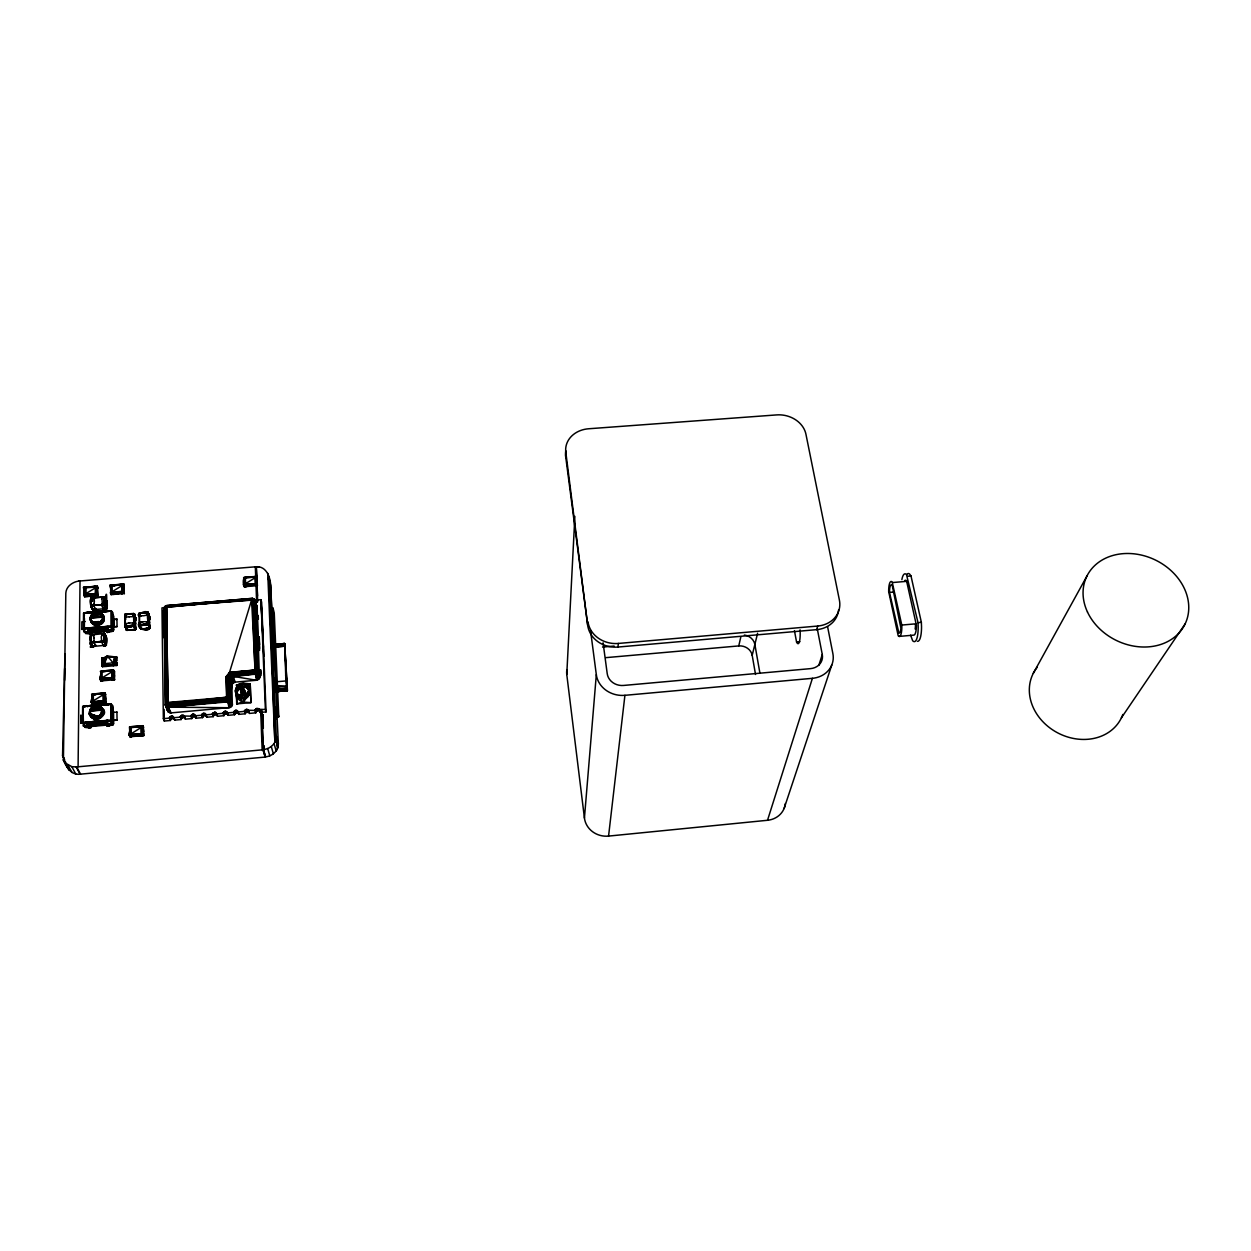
<?xml version="1.0" encoding="UTF-8"?>
<svg xmlns="http://www.w3.org/2000/svg" width="1251" height="1251" viewBox="0 0 1251 1251"><rect width="100%" height="100%" fill="white"/><g stroke="black" fill="none" stroke-linecap="round" stroke-linejoin="round"><path stroke-width="1.5" d="M93.45 718.793L92.683 717.026L93.45 718.793C77.781 696.447 122.739 709.942 95.701 719.309C78.469 714.54 101.175 696.041 103.802 712.632C100.752 710.396 100.252 719.278 95.811 717.621C93.293 717.761 90.557 716.338 89.822 713.821C87.883 708.191 97.422 702.999 100.393 707.722L103.395 710.599C101.581 704.032 91.432 704.782 89.681 711.053L90.447 715.885C87.836 711.647 91.401 706.706 95.936 706.002L96.953 707.206L100.721 706.94L96.796 705.924L101.05 707.378L102.519 711.131L101.096 714.806L96.233 717.292L90.432 715.119L90.948 716.792L89.681 711.663M102.394 617.165L91.01 618.119L91.479 615.211L90.213 618.025L90.854 619.104L90.385 617.29L92.027 614.616L92.339 616.29L96.734 612.662L93.074 614.053L90.385 617.838L91.135 622.044L91.042 620.387L93.794 622.826L94.06 624.812C80.095 613.271 110.932 606.657 100.393 621.872C91.542 628.455 85.772 613.334 96.436 612.474C103.786 609.581 103.677 622.529 101.519 620.856C108.556 615.085 95.076 608.439 91.464 615.273L91.667 617.165C86.616 626.36 104.224 628.346 104.146 618.995C104.912 612.318 92.887 609.769 92.339 616.29L91.667 617.165L91.01 615.914C94.623 608.346 108.384 614.444 101.628 621.575C99.048 624.702 93.372 624.859 90.963 621.434C87.961 618.354 94.06 610.363 96.311 614.006L100.815 614.319L104.052 618.01C103.645 614.194 101.941 619.167 104.036 619.996L102.801 618.369M110.338 722.922L112.371 722.734L113.059 724.861L107.258 726.205L106.007 722.922L102.363 723.25M102.629 629.316L106.194 629.018L107.414 632.474L113.169 631.208L112.512 629.003L110.526 629.175M112.527 614.35L113.778 616.227L113.763 630.254L112.965 628.33M112.746 670.692L100.721 671.724L101.347 671.052L101.331 672.115L100.346 671.302L101.05 672.866L100.721 671.724L113.763 670.677L113.732 678.011L101.018 680.919L100.455 678.84L101.315 678.495L112.731 677.51L114.545 679.746L112.058 679.965L114.545 676.025L112.809 670.223L114.154 678.011L113.184 680.028L112.058 679.34L114.545 679.746L114.56 671.693L112.746 670.067L114.154 678.011L112.731 678.136L114.545 679.746L101.018 680.919L99.892 679.246L101.347 671.052L100.455 678.84L101.018 680.919L103.442 679.934M113.059 724.861L112.371 722.734M106.007 722.922L106.57 724.11L112.84 723.547L112.871 705.799L111.167 703.953L85.584 706.315L107.054 703.641L107.742 704.579L111.355 704.36L111.136 720.248M113.169 631.208L112.512 629.003M106.194 629.018L106.726 630.285L112.965 629.738L112.981 612.865L111.323 610.816L83.567 613.162L111.37 610.863L111.48 626.282L107.367 626.954L83.567 628.612L83.567 613.162M112.856 722.062L113.669 723.86L113.56 712.226L117.062 712.241M116.937 619.042L117.062 626.61L113.778 626.892L113.653 619.308L117.062 619.37L113.653 619.308M110.745 587.532L110.635 592.599L113.544 594.413L111.433 592.708L110.057 585.14L114.639 585.843M107.351 655.946L103.864 665.595L103.473 663.702L107.351 655.946L114.67 656.853L114.67 664.672L107.351 655.946L103.896 657.776L103.864 665.595L116.484 664.531L116.89 665.485L102.488 666.736C102.598 662.889 103.864 661.404 102.097 657.948L116.484 656.712L116.89 660.356L113.982 661.372M109.29 657.322L116.484 656.712C116.531 660.747 115.045 661.92 116.89 665.485L116.484 661.842L116.484 664.531L102.066 665.767L102.082 663.077L103.536 661.826L102.207 660.559L102.097 657.948L105.694 657.635L105.694 659.293M116.484 661.842L116.484 664.531L114.076 662.436M113.685 720.451L117.062 720.138L116.922 711.928M135.468 626.47L135.624 629.409L135.124 625.813M148.775 622.982C155.687 638.276 127.352 623.483 143.771 621.794M139.565 617.024L139.299 615.539L139.283 624.953L140.878 629.081L149.698 628.409L149.494 624.609M106.538 608.377C107.695 569.236 102.879 627.001 101.957 597.196L104.74 596.899L104.709 604.358L106.46 608.518L106.554 601.074L104.693 596.883L104.865 604.358L93.747 605.296L95.451 609.472L92.621 609.597L95.467 609.518L92.668 609.659L90.87 605.562L93.684 605.406L94.341 601.45L93.825 597.759L90.979 598.103L90.87 605.515L92.59 609.534L95.764 608.58C90.635 615.007 87.023 592.427 94.654 598.807M101.957 597.54C108.243 595.617 109.775 615.007 102.222 606.782C101.55 605.453 101.644 602.951 104.552 604.374C108.305 600.777 103.286 592.99 101.519 598.963M111.183 725.033L110.495 723.547L107.258 726.205L106.57 724.11M95.514 629.91L90.181 630.363L91.432 633.819L89.665 633.96L88.962 631.442L108.337 629.816L107.414 632.474L106.726 630.285M90.87 727.675L88.211 725.439L108.102 723.657L109.072 726.033L106.992 721.718L87.101 723.782L88.93 727.847L90.87 727.675L89.572 724.392L96.874 723.735M111.136 586.938L111.12 590.472L110.886 587.391M99.845 705.001L111.167 703.953L111.136 720.67L112.84 723.547M112.965 629.738L111.292 626.704L111.323 610.816M124.302 586.453L123.536 584.702L110.776 585.843L111.448 585.03L110.776 585.843L123.536 584.702L124.318 593.537L111.12 594.616L110.448 592.958L111.433 592.708M112.027 678.23L112.043 670.161L112.09 678.355L102.05 679.09L111.933 678.105M112.199 584.983L121.926 584.342L112.152 584.999L112.199 592.818L121.941 592.02L112.137 592.693M129.478 616.946C127.18 616.102 137.407 618.088 134.06 613.913L135.593 617.9L133.716 613.662L135.358 617.838L134.436 620.512L135.561 620.105L135.561 617.885L133.951 613.725L124.944 614.616L133.763 613.662L125.037 614.476L133.826 613.694L135.499 620.168L133.92 613.725L125.084 614.413L133.748 613.647L125.116 614.413L125.726 619.37M247.62 686.283L249.215 690.646C249.199 685.392 243.179 682.092 238.832 684.985C232.702 689.254 237.987 698.058 236.705 703.891L250.904 702.624L250.216 683.906L243.914 683.202L236.095 685.157L241.396 684.688M95.576 612.881L92.621 614.116L98.266 612.693L97.265 612.411L99.767 613.975C103.942 611.614 102.676 619.182 103.239 621.95C102.207 619.558 98.282 622.982 101.738 623.592C99.345 620.746 101.206 621.059 99.658 624.014C99.236 619.87 101.941 622.341 99.955 622.044L100.878 623.264M101.018 680.919L100.315 679.371L101.315 678.495L113.732 678.011L111.996 679.184M102.66 644.593L103.505 645.594L106.226 645.297L106.272 637.51L106.351 645.266L103.567 645.594L103.317 644.687C109.134 648.862 102.582 636.478 104.724 633.757C110.917 641.575 102.347 655.196 101.253 636.759C107.758 625.234 104.38 646.298 106.413 645.109M101.816 634.757C106.257 628.065 106.194 647.643 101.534 640.543C109.603 645.657 100.58 624.577 106.319 637.603M106.272 637.51L104.677 633.647L104.709 641.31L90.635 642.498L104.349 641.059L106.163 645.328L106.335 637.713L106.272 645.313L104.412 641.497L104.443 633.569L101.8 634.241L104.646 633.71L104.584 641.435L106.163 645.36L103.583 645.563L103.301 644.625M101.925 605.187L93.778 605.124M102.097 679.215L102.129 671.021L112.043 670.161L102.129 671.021M102.817 607.923C108.774 612.427 107.351 600.214 104.928 597.118M103.395 701.342L103.38 693.054L103.395 701.342L93.34 702.233L93.34 693.93L103.426 693.179L93.34 693.93M92.183 600.73C86.319 595.82 99.799 598.932 91.01 598.072C94.669 600.12 94.826 596.539 91.182 597.962C90.682 600.824 89.462 611.676 95.529 609.409L95.733 608.518L92.746 609.659L106.272 608.627L106.398 600.918L106.382 608.58L103.614 608.502L106.46 608.518L104.756 604.28L101.691 603.686C114.67 606.829 95.67 611.176 106.429 608.518C101.315 599.073 107.195 589.018 106.476 608.471M104.521 702.984L105.193 701.185L105.882 702.702L92.261 703.906L91.683 701.842L105.053 700.998L105.897 698.934L105.1 693.57L104.146 693.117L105.475 700.998L104.521 702.984L103.38 702.921L105.882 702.702L105.225 693.023L91.964 694.633L92.261 703.906L94.763 703.688L91.683 701.842L91.995 698.793M104.787 604.389L101.988 604.655L104.818 604.311L106.241 608.596C103.333 604.843 103.207 589.596 106.429 601.231M113.216 674.727L112.746 670.067M128.384 623.107L129.494 622.982L125.006 623.921L126.586 630.223L135.561 629.534L133.998 625.469L133.92 613.725L135.561 617.885L133.998 613.788L133.966 616.29L134.06 613.913M87.664 628.674C84.677 627.204 88.962 629.441 87.054 628.205L111.292 626.704L100.268 627.767M95.483 609.3L92.746 609.659L90.885 605.468L90.916 598.213L93.731 597.759L91.057 598.103L92.121 600.793L90.963 598.134L93.747 597.806M94.982 644.187C99.314 647.361 81.987 647.549 95.295 646.173C89.775 646.282 91.198 647.94 95.514 645.281M84.489 591.082L84.912 587.172L84.067 594.772L95.389 595.898L96.937 595.023L97.453 586.156L87.633 587.673M95.389 594.194L85.568 594.851L95.389 594.194L95.295 586.359L85.694 587.282L85.568 594.851L85.678 587.141L95.389 586.359M95.232 646.298L92.324 646.314L90.604 642.451L90.916 634.695L94.013 634.898L90.698 634.882L90.635 642.498L92.418 646.439L95.326 645.923M84.255 587.986L84.912 587.172L83.52 587.282L84.583 596.774L97.828 595.695L97.453 586.156L96.03 593.381L96.937 595.023L95.389 595.304M96.405 624.546C95.248 620.777 101.175 620.871 98.031 623.874L98.078 622.044L99.017 622.044M99.814 623.999L100.174 621.888M103.63 608.674L106.272 608.58L104.709 604.577L101.972 604.78L104.662 604.28L104.693 597.008L101.738 598.072M135.593 627.22L135.374 629.628L126.523 630.082L126.507 627.22L126.851 630.363L135.561 629.534L135.53 617.822L135.499 620.168L134.436 620.512C136.766 620.84 134.92 614.913 135.233 620.199M142.63 621.856C127.633 628.096 160.269 624.358 144.866 621.669M139.471 613.225L139.205 615.695L143.74 615.758L148.212 614.835L148.165 612.552L139.33 613.24L148.181 612.552L149.541 619.057L148.165 612.552L148.478 615.586L147.946 612.49L139.221 613.397L148.103 612.505L149.682 618.979L148.181 612.552L139.361 613.24L148.103 612.505L149.541 619.057L148.306 612.74M149.541 625.297C150.386 636.04 145.835 614.35 147.993 612.474C151.449 620.168 148.572 617.337 149.667 618.948C149.213 618.463 148.197 614.835 148.916 617.447M91.432 633.819L90.181 630.363M89.572 724.392L90.15 726.205M92.637 609.55L90.948 605.562L91.214 598.009M92.308 695.744L91.589 694.211L92.668 694.117L92.308 696.369L92.605 693.961L91.104 702.264L92.261 703.906L105.053 700.998L105.882 702.702M101.472 701.139L91.104 702.264L92.59 694.586M92.59 695.009L92.605 693.961M94.2 605.953C87.007 603.998 94.716 608.142 93.95 604.327L90.932 605.437L91.057 598.103L104.568 596.883L106.398 600.918M104.068 692.96L105.475 700.998L104.052 701.123L105.053 700.998L105.1 693.57L91.964 694.633L95.733 694.884M135.515 629.488L126.586 630.223L126.664 627.783L126.851 630.348L135.546 629.534L133.998 623.17L132.825 622.951C133.779 625.547 137.579 634.836 133.92 625.547C131.934 627.392 121.034 626.845 126.163 623.561C120.033 632.646 144.569 622.576 129.478 622.92M149.667 616.79L148.009 612.505L139.299 613.287L139.361 616.336L139.424 613.193L139.502 616.321M88.211 725.752L86.741 722.703L82.535 722.499L82.691 706.565L111.355 704.36M82.691 722.797L82.691 706.565M83.567 628.612L83.723 613.49M90.15 725.58L83.457 726.19L83.035 706.44L107.086 703.797L107.477 705.064M90.729 631.63L84.317 632.146L83.911 613.084L107.43 610.676L87.945 612.099L83.911 613.084L84.474 615.226M83.457 726.19L83.473 724.689L84.943 727.378L88.93 727.847L86.1 725.721L86.835 727.206M84.317 632.146L84.442 618.401M84.38 722.89L84.349 726.471L88.008 726.143M85.052 631.911L89.243 631.786L85.052 631.911L85.772 633.506L89.665 633.96L88.946 632.365M84.943 727.378L86.991 726.565M85.772 633.506L85.068 631.302M96.608 588.283L97.859 588.001L97.046 586.86L84.067 594.772L87.023 596.571L84.849 594.882M78.094 766.8L80.033 580.886C73.356 581.496 66.194 585.89 65.818 593.193L63.41 759.982L64.614 759.638L62.55 755.729L64.943 653.929M85.224 629.409L81.784 629.362L81.862 621.825L85.162 621.544M135.358 629.597L126.648 630.254L125.006 626.298L124.991 616.759L125.319 618.197M149.839 628.221L149.651 625.907L149.635 628.393L140.956 629.128L149.604 628.44L149.76 626.079L149.698 628.393L141.05 629.128L139.268 625.031L140.409 622.31L139.44 622.607C137.016 631.333 154.608 617.838 148.212 624.452C144.803 625.391 137.501 626.454 139.361 622.701C134.686 630.285 151.934 632.85 149.682 625.281M244.336 586.125L244.883 584.233L257.237 583.81L255.611 576.476L257.221 582.137L254.907 585.093L256.033 585.937L257.237 583.81L255.579 576.32L257.065 578.056L257.362 585.656L244.367 586.719L244.633 577.196L243.538 584.936L244.367 586.719L246.76 586.516L244.039 584.561L244.68 577.368M107.946 611.395L83.911 613.084L107.305 610.504L108.274 611.442L87.304 612.599L107.305 610.504L87.883 612.13L107.351 610.519L108.337 611.442L107.351 610.644L87.523 612.427L107.445 611.129M94.013 623.217L96.249 625.312L96.765 623.201L98.579 625.125L98.344 621.653L91.698 622.529L99.095 622.122L96.358 623.53L92.074 622.169L92.277 623.67L90.416 617.212M106.726 630.879L108.618 630.707L109.29 632.318L107.305 627.095L111.292 626.704L86.256 628.049L111.292 626.704L100.252 627.721M229.903 707.534L226.994 699.012L226.087 676.713L229.527 672.35L254.657 670.473L257.659 672.209L259.755 677.667L258.175 671.506L257.143 607.736L255.235 600.558L251.936 598.885L164.71 607.423L165.898 704.813L168.025 705.924L227.244 699.903L229.168 697.917L228.652 677.964L231.107 675.743L255.517 674.258L257.127 672.897L257.909 671.115L254.281 599.198L251.936 598.885L229.527 672.35L227.01 676.885L228.323 697.808L232.014 705.877L229.512 700.466L226.54 697.276L226.087 676.713L255.126 673.101L257.456 670.708L253.828 599.401L252.295 598.385L166.727 605.578L164.616 606.891L165.507 704.016L169.37 712.617L166.633 703.297L164.71 607.423L165.711 605.844L166.79 605.922L167.446 702.921L166.305 706.111L168.619 712.179L171.168 712.882L229.903 707.534L232.358 705.095L231.857 685.517L232.827 683.234L235.297 682.108L256.439 680.263L259.426 678.449L257.143 607.736L254.86 599.761L252.295 598.385L166.633 605.578L164.069 608.064L165.367 704.938L168.041 711.584L168.619 712.179L165.304 704.469L168.291 702.421L226.54 697.276L230.309 698.668L232.451 704.266M244.617 691.74C238.081 687.597 247.307 688.519 244.039 693.93C239.77 696.041 239.613 685.564 243.945 689.332C245.384 695.665 244.758 687.127 241.302 688.863L241.412 693.21L240.583 690.239L242.006 688.535M125.256 623.858C126.101 628.471 127.164 633.225 127.055 627.846M149.385 625.969L149.604 628.44M108.039 626.642L107.351 628.08L87.758 629.175L107.351 628.08L108.227 626.579M149.839 625.922L149.729 628.283L149.62 626.063M147.118 621.81L148.04 621.872L149.854 628.127L148.713 622.56M88.946 631.755L91.432 633.569L89.791 633.694L87.789 628.784L93.7 628.424M135.077 625.187C134.545 623.936 133.466 621.638 134.06 625.531C140.925 617.462 124.021 634.82 125.163 623.796L126.163 623.561M149.416 616.446C147.149 604.061 133.966 620.355 139.361 613.24M259.848 676.854L258.175 671.506L255.235 600.558L253.249 598.619L252.452 599.808L255.97 670.223L258.894 679.137L256.439 673.445L231.779 676.165L233.546 682.686L231.138 674.774L228.667 674.289L226.087 676.713M86.898 705.627L83.035 706.44L111.167 703.953M133.998 625.594L133.92 623.139L135.546 629.534L126.883 630.238L124.959 623.936L125.256 626.454L133.935 625.656L135.421 629.581L135.546 627.267L134.436 627.079L135.421 629.519L135.405 627.267L134.436 627.079L135.546 627.267L135.358 629.472L126.679 630.191L126.367 627.236L126.523 630.082M134.264 623.405L133.654 613.834L133.732 616.024C130.464 617.494 142.817 611.364 125.178 614.476L125.116 617.525L125.084 614.413L133.732 613.709L135.483 617.681L133.951 613.725L125.241 614.522L125.178 616.837L128.353 617.009M244.883 692.491C245.571 687.346 238.284 689.082 242.631 691.6L244.039 693.93L243.945 689.332L244.336 691.428C243.476 685.235 241.052 692.554 243.632 694.117M97.969 721.952L82.879 723.203L111.136 720.67L107.805 720.31L107.117 722.202L87.085 723.735L96.155 722.218M92.543 622.154L93.106 624.312L90.525 619.886L93.074 614.053L100.94 613.709M97.469 622.232L96.28 621.825L96.249 624.421M87.257 613.115L108.571 611.098L86.397 612.927L107.711 611.192L87.648 612.912M90.87 715.697L92.48 718.277L89.916 714.774L89.994 711.287M915.497 624.312L915.404 626.814A10.806 2.768 85 0 1 915.122 629.003M565.655 456.349L565.812 452.252A25.974 21.752 4.4 0 1 588.642 428.765L776.683 414.91A25.661 21.236 11.6 0 1 805.941 434.238L839.405 600.152A26.975 23.3 15.5 0 1 817.701 626.047L816.606 629.66L617.963 647.048A27.131 23.894 5.6 0 1 587.704 625.391L565.655 456.349A25.88 21.705 4.3 0 1 565.796 450.673M94.06 624.812L93.309 622.951L95.123 625.14L95.232 623.186L96.249 625.312M98.563 716.682L99.251 718.715C96.718 715.744 105.006 714.446 102.863 709.817L101.784 707.894L103.192 711.366L101.753 714.9L96.233 717.292L95.701 719.309L94.185 717.511L94.544 719.137C92.418 718.934 88.321 710.756 90.15 714.9L89.994 713.367M106.554 724.454L108.243 724.266L107.258 725.94L108.946 725.783L107.07 721.389L87.117 723.141L111.136 720.67L85.6 722.531M91.558 621.684L91.62 622.904L91.12 621.121L95.545 623.764L98.031 623.561L98.078 622.044M164.475 620.246C165.883 617.541 160.926 605.672 166.586 606.5L168.025 705.924L170.245 712.867L165.945 703.547L164.616 606.891L253.249 598.619M94.091 638.26L94.06 637.291L93.95 642.826M86.96 706.174L107.148 703.875L86.069 706.205L108.337 704.313M785.347 803.533A21.533 19.672 18.7 0 1 767.52 820.281L608.565 836.09A21.674 20.141 5.7 0 1 584.436 818.045L566.766 674.477L574.866 516.382M149.573 628.283L141.082 629.144L139.314 622.701L139.268 624.953M123.255 589.487L123.458 592.849L121.894 593.725L123.458 592.849L123.943 584.014L111.448 585.609M107.695 720.373L85.443 722.234L111.136 720.67L86.991 723.422L107.07 721.389L87.054 723.625L92.59 722.765M97.734 623.389L101.644 621.403L97.171 623.467M107.414 632.224L109.165 632.083L107.32 627.173L87.664 628.94L107.32 627.955L87.898 629.66L91.823 628.8M90.776 634.757C90.744 637.666 89.306 649.41 95.295 645.844M91.464 615.273L93.168 615.523C91.964 613.866 95.701 611.364 95.185 614.366L96.39 612.537M102.019 597.274L104.771 597.008L101.722 598.009M587.704 625.391L565.812 452.252M87.883 629.581L107.336 627.22L87.117 628.409L107.633 626.814M106.992 721.342L86.991 723.422L107.101 721.123L86.428 722.515L107.133 721.061L86.35 722.437L107.336 720.623L85.709 722.234L107.383 720.592L106.992 721.546L82.879 723.203L107.179 720.842L106.992 721.718L87.038 723.563L107.695 720.654L101.628 721.624M91.323 708.66L89.712 710.975L90.166 712.789L92.668 707.175L97.766 706.221M241.302 688.863L241.896 693.867L240.724 690.818C240.849 688.394 245.994 688.848 241.052 689.098C243.132 695.462 238.753 690.505 242.022 688.738L242.757 689.223M94.091 637.353C89.368 630.895 110.776 633.757 101.8 634.366M93.778 605.515C91.026 604.968 90.15 608.424 91.057 598.103L91.12 605.64L93.747 605.296M94.013 635.023C87.507 630.582 90.072 648.268 93.716 641.2L90.698 642.561L92.48 646.486L106.304 645.219L104.443 641.388L90.885 642.201M87.054 628.205L87.742 629.128L107.305 627.924L87.789 629.3L107.367 627.502L86.444 628.049L107.899 626.376L83.754 629.003M129.729 733.18L130.464 726.737L129.041 735.181L130.135 736.761L132.653 735.901L129.604 734.744L130.526 726.894L129.447 726.987L130.135 736.761L143.834 735.525L143.146 725.752L142.004 725.705L143.49 733.868L142.458 735.807L136.046 735.432M149.635 628.315L140.878 629.05L149.635 628.393L148.056 624.249L139.533 625.047L139.268 622.717L139.533 625.203L148.275 624.405L149.823 628.268L140.8 628.94L140.393 625.375M584.436 818.045L596.32 674.649L590.503 630.254M86.428 706.252L108.118 704.626L86.21 706.299L107.148 703.875M101.096 714.806L102.175 716.667C100.69 713.883 104.756 711.068 101.784 707.894M94.247 706.424L91.354 708.285L92.543 709.004L94.607 707.785L94.216 706.408L96.186 706.19M101.315 678.495L100.455 678.84L100.752 675.853M617.963 647.048L618.338 643.452A27.241 23.957 5.6 0 1 587.97 621.731M241.599 693.57L240.896 690.505L242.71 694.196L241.662 689.223M235.376 691.819C238.91 701.42 255.235 691.928 247.057 684.719C234.25 677.761 231.2 698.433 243.069 702.077L250.904 702.624L250.216 683.906L246.682 684.219M236.345 692.647L236.705 703.891L243.069 702.077L250.012 693.664L248.996 687.362M101.769 642.154L104.412 641.497L101.831 641.638M164.929 607.626L161.973 607.877L163.349 718.653L164.303 721.045L170.386 720.498L169.573 717.417L171.794 715.994L173.576 716.948L174.687 720.107L181.114 719.544L180.316 716.463L182.537 715.025L184.319 715.994L185.398 719.153L191.825 718.574L191.059 715.494L193.279 714.071L195.047 715.04L196.11 718.199L202.521 717.621L201.786 714.54L204.007 713.117L205.774 714.071L206.806 717.23L213.217 716.667L212.498 713.57L214.703 712.163L216.47 713.117L217.486 716.276L223.882 715.697L223.194 712.617L225.399 711.193L227.166 712.163L228.151 715.322L234.531 714.743L233.874 711.663L236.079 710.24L237.846 711.209L238.8 714.368L245.18 713.789L244.492 710.896L246.744 709.286L248.511 710.255L249.434 713.414L255.798 712.835L255.829 708.895L257.393 708.347L259.16 709.301L260.052 712.46L266.072 711.913L261.647 602.294L260.974 599.682L255.126 600.167L254.422 601.622M102.723 620.465L103.739 620.996L103.333 619.089L101.3 621.575L102.207 621.419M248.308 687.581C250.528 694.633 238.55 698.433 236.048 691.584L237.002 694.649C235.047 688.316 244.836 684.219 248.527 689.348M608.565 836.09L624.921 695.321A25.614 22.878 6.2 0 1 596.32 674.649M91.792 628.69L87.851 629.488L107.32 627.955L87.945 629.128L89.087 632.38M90.854 723.078L86.991 723.422L106.992 721.389L86.804 722.937L107.07 721.264M142.067 725.846L143.021 726.315L143.036 733.852L130.135 736.761L129.604 734.744L130.495 734.4L143.49 733.868L142.004 726.346L143.146 725.752M142.004 725.705L142.458 726.768L141.254 727.472L143.771 727.238L142.004 726.346L130.417 727.754L130.464 726.737L129.041 735.181L131.574 736.792M261.49 710.865L262.991 749.787L265.634 756.839C272.265 756.23 278.488 750.803 278.363 743.845L270.654 585.265C270.279 576.523 265.9 565.436 255.329 566.828L79.001 581.058M69.055 770.178L63.285 759.764C66.24 767.066 71.291 775.604 80.533 774.15L265.165 757.074L263.461 749.552C270.138 748.942 276.44 743.485 276.299 736.479L268.621 576.914L270.654 585.265L273.031 641.513M257.002 606.985L254.86 599.761L257.456 670.708L259.426 678.449L257.127 672.897L254.907 672.287L230.247 674.242L227.838 677.682L228.323 697.808L226.994 699.012L168.009 705.111L166.274 704.204L165.945 606.266M164.069 608.533L164.976 606.751L251.607 600.152L253.89 598.979L165.585 606.063M255.095 710.443L255.829 708.895L256.611 711.225L255.955 712.054L255.204 709.755L255.798 712.835L255.095 710.443L248.511 710.255L249.434 713.414M97.484 705.986L101.534 708.254L101.347 707.394L102.207 708.895L100.627 706.909M101.941 614.648L101.659 613.819M245.712 586.782L243.538 584.936C241.928 573.771 247.479 578.603 256.533 576.914L257.065 578.056M87.085 723.735L107.117 722.202M271.874 615.508L273.078 608.189L270.247 610.754M114.67 656.853L113.669 662.827L103.473 663.702L103.035 662.686M107.336 704.047L86.569 705.924L108.118 704.626L86.241 706.127L107.742 704.579L107.226 703.969M84.912 587.767L96.061 586.266M108.571 611.098L86.569 612.912M114.076 659.214L116.484 656.712L115.452 661.67L116.89 662.811L115.076 660.856L116.89 657.682M113.544 593.818L111.12 594.616L110.635 592.599L122.567 591.207L123.458 592.849L122.567 591.207L123.943 584.014M102.441 680.951L99.892 679.246L100.612 675.681M101.878 633.804L90.651 635.008M107.883 611.192L87.758 612.74M93.559 641.919L93.747 641.263M101.581 714.712L102.848 711.193L99.986 715.791L97.484 717.511L94.169 717.918L91.276 716.557M165.085 606.313L164.413 607.267M231.107 675.743L254.907 672.287L257.456 670.708L254.938 670.036L231.31 672.71L229.871 676.963L232.279 683.937L230.622 677.276L231.779 676.165M755.526 674.477L752.195 655.352A11.853 10.461 13.1 0 0 738.762 645.923L740.858 636.775M165.304 704.469L168.275 707.143L227.87 701.858L230.309 698.668L229.793 678.714L230.622 677.276L255.313 673.789L258.191 679.684L255.423 671.036L253.155 598.822M752.195 655.352L757.621 633.194M167.681 710.849L165.367 704.938L168.041 711.584L165.726 705.517L166.274 704.204M96.468 612.505L97.484 613.819L97.328 612.427L98.641 613.819L98.954 612.568M103.458 663.64L103.176 662.577L102.488 666.736L102.097 657.948L104.787 659.418M90.479 709.927L89.681 711.053L90.479 711.756L89.947 710.318L90.463 709.52L90.995 710.756L91.354 708.285L92.715 707.222L93.528 708.316L93.418 706.752L94.607 707.785L96.953 707.206L96.796 705.924L99.298 707.362L99.282 706.268L100.393 707.722M167.055 706.534L227.463 700.701L229.824 698.277L230.106 677.823L231.857 685.517L230.043 699.778L232.358 705.095L230.575 699.043L230.622 677.276L229.042 676.854L227.838 677.682L229.168 697.917M93.981 604.389C89.525 611.004 89.978 592.02 92.074 600.855L91.088 598.025M94.607 707.785L95.842 706.049M93.074 614.053L90.604 618.494L90.838 621.106L90.213 618.025L90.963 621.434M767.52 820.281L812.415 678.323A25.395 22.268 16.5 0 0 832.869 653.554L827.599 626.751M818.811 665.344L822.282 654.508L817.435 629.581M784.096 808.506L831.759 665.079M93.278 702.108L103.239 701.107M90.995 605.39L93.716 605.156L90.948 605.562M92.683 646.407C83.145 640.481 100.862 642.42 90.854 642.373M116.484 659.386L115.624 661.075L115.076 660.465L115.624 662.342L115.076 660.465L116.484 656.712M139.361 625.156L141.082 629.144L139.346 625.047L148.165 624.124L148.212 612.662L148.212 614.835L147.055 615.179L147.962 612.521L139.487 613.35L140.393 615.727L141.504 615.82M132.794 616.305L133.654 613.834M103.176 662.577L102.066 665.767L105.678 665.454L106.1 666.423M131.246 726.706L141.347 725.924L131.199 726.706L131.277 734.884M86.679 628.08L87.523 628.534M230.34 678.277L231.951 684.704L230.075 679.058L228.652 677.964L231.138 674.774L255.423 671.036M241.943 691.615L244.101 690.114L242.631 691.6L243.163 694.211L240.724 690.818M99.752 612.771L100.815 614.319L100.878 613.397M113.184 680.028L113.872 678.198M245.603 584.796L255.22 584.139L245.603 584.796L245.384 577.164L254.938 576.539M90.385 617.29L91.135 615.82L91.167 618.119L91.167 616.18M87.898 629.018L107.258 627.595M104.709 641.31L101.534 640.543M148.322 624.186L139.533 625.125L139.705 622.591M134.029 625.391L135.468 629.581C125.553 631.098 125.616 629.722 125.428 623.78M102.519 711.131L101.581 707.894M249.324 693.554L248.73 694.977L247.823 691.912M142.458 735.807L143.193 734.056L143.834 735.525L141.3 735.119L143.834 735.525L142.051 733.367M99.251 718.715L93.184 716.901L99.986 715.791C106.304 709.239 98.36 721.389 94.654 717.261L99.986 715.791L102.363 708.535M256.392 671.302L253.828 599.401M89.54 711.725L90.041 713.852M102.785 711.913L103.145 710.631L103.692 711.6L102.989 709.88M90.807 708.864L91.683 709.833L91.432 708.254L90.901 708.864M103.161 618.135L103.52 616.931L104.146 618.995L103.505 618.354M124.944 614.616C125.851 616.759 125.569 618.526 125.084 614.413M256.033 585.937L256.94 583.998L257.362 585.656L254.954 585.265L256.752 583.857L256.533 576.914L244.023 577.853L244.117 579.698M270.091 589.456L269.763 581.652L267.73 573.286L274.876 742.093L274.688 719.403M276.94 749.427L276.158 750.991L274.078 743.673M1033.31 673.304L1087.182 575.616M240.786 690.052L242.1 689.082L244.836 692.898L244.101 690.114M1121.396 717.839L1185.15 623.874M98.688 621.794L99.267 622.951M246.119 697.777L243.069 702.077L239.551 697.683M248.151 694.899L250.2 692.022L248.23 685.908M96.405 622.591L98.532 621.966L97.343 621.825M236.877 690.067L239.394 687.565M241.662 686.08L236.032 693.273L236.314 694.868M124.975 626.219L133.763 625.453L133.763 623.076L133.857 625.375L125.037 626.094L126.804 630.316M102.332 619.667L103.223 618.964M133.638 616.133L133.779 625.344L125.131 626.219L126.711 630.316L125.147 626.391M135.343 617.994L135.374 620.23L135.546 617.931L135.499 620.168L134.295 617.462L134.701 618.635M102.754 619.511L101.519 620.856M101.753 714.9C100.533 717.824 93.121 717.793 99.22 717.183L100.346 718.183L99.767 716.37L101.863 715.04L102.863 715.744L101.941 713.555L103.02 710.537M102.082 663.077C102.723 665.688 105.319 661.732 103.035 660.856M241.396 692.397L240.849 689.442M104.584 641.325L101.738 641.231M104.474 663.265L102.066 665.767L102.582 662.952L103.239 663.796M101.44 621.888L102.566 622.826L102.269 621.106L100.393 621.872M121.816 592.974L123.302 591.473L123.536 584.702L122.614 584.295L124.302 585.859M96.64 717.558L98.094 719.09L97.469 717.386L98.313 717.386M241.349 690.88L243.288 689.551C243.038 691.866 239.723 690.865 242.272 694.086M126.883 630.238L135.421 629.519L134.092 625.422M99.001 622.279L101.534 621.356M93.606 634.836L90.713 634.898L90.713 642.279L93.434 642.201L94.716 643.796M247.761 696.228L243.304 698.277M237.299 694.461L238.253 697.511L243.335 698.902L248.277 696.635L247.37 693.57M91.198 598.134L104.599 596.868L104.662 604.28L101.941 604.514M99.955 623.373L100.752 623.467L99.767 621.919M104.771 663.812L102.066 665.767L104.771 664.359M139.487 613.35L148.056 612.505L147.853 621.903M99.955 623.217L100.768 622.935L99.673 621.778L100.627 621.763M164.71 607.423L165.726 705.517M166.79 605.922L165.664 606.063L174.421 605.281M257.143 671.584L257.909 671.115L255.235 600.558M105.913 694.555L105.1 693.57L91.683 701.842L92.543 701.514M108.149 679.074L100.455 678.84L113.763 670.677L114.56 671.693M124.318 592.943L123.302 591.473L110.635 592.599L123.536 584.702L124.318 593.537L122.567 591.207M254.954 585.265L257.362 585.656L256.752 583.857L244.039 584.561L256.533 576.914M98 612.474L99.517 612.771M148.212 624.358L148.525 622.216M106.147 645.375L103.489 645.422M135.343 627.173L135.296 619.855M165.664 606.063L220.129 601.356M108.399 630.144L90.166 630.973M108.618 630.707L112.512 629.613M86.241 706.127L107.993 704.61M99.986 715.791L101.206 715.525L101.331 717.48L97.422 717.073M101.331 717.48L100.674 716.244L99.048 716.792M104.505 641.466L101.831 641.544L104.412 641.216L104.459 633.694L104.615 641.122M230.247 674.242L255.97 670.223M102.097 659.605L105.584 658.198M229.824 698.277L227.76 698.621M101.55 634.742L104.49 633.569M87.023 595.992L84.583 596.774L84.067 594.772L96.78 593.646L97.828 595.101L91.98 595.413M115.373 659.903L116.374 660.481M101.018 622.107L99.126 622.638M171.168 712.882L168.275 707.143L228.792 701.045L231.482 706.58L229.512 700.466L227.244 699.903L168.009 705.111L166.633 703.297M112.809 678.292L113.732 678.011L112.731 677.51M147.039 615.117L147.978 614.835M231.091 676.619L229.324 678.323L230.309 698.668L229.512 699.168L167.306 704L226.54 697.276M246.697 585.765L244.039 584.561L256.752 583.857L255.845 583.341M86.898 722.843L82.879 723.203M140.175 727.066L143.021 726.315L143.802 731.694M86.397 612.927L83.911 613.084L87.93 612.114M243.914 585.061L244.367 586.719L256.752 583.857M92.48 707.613L92.543 709.004M149.557 625.985L149.62 618.666M241.083 686.783L246.463 686.94L245.556 683.859M90.604 618.494L90.744 620.105M168.041 704.219L228.323 697.808M246.775 599.714L250.622 599.088M277.409 689.661L286.714 688.253L287.323 690.661L277.941 691.49L287.433 690.411L284.665 643.546L275.283 644.281L284.665 643.546L286.714 688.253L277.253 689.16M277.05 687.44L286.463 686.08L276.831 685.626M97.093 622.154L98.532 621.966M275.423 644.578L284.665 643.546L275.22 644.515M90.948 634.742L93.512 634.538L90.87 634.82L90.666 642.451L93.434 642.295M93.528 634.601C87.414 633.725 94.669 636.947 93.528 634.601L93.747 635.399M97.515 717.636L98.407 717.542M244.649 577.79L255.595 576.899M98.626 621.622L96.28 621.825M276.158 691.475L287.433 690.411L276.174 691.365M108.29 626.235L111.292 626.704M229.527 672.35L254.938 670.036L252.452 599.808L166.586 606.5M229.042 676.854L228.667 674.289L231.31 672.71L232.139 673.476L254.672 671.412L257.659 672.209M86.991 723.422L106.992 721.577M65.146 762.922L71.839 766.675L76.718 766.926L262.991 749.787L265.165 757.074M166.977 607.157L251.873 599.448L252.123 598.525M89.071 727.566L90.87 727.41M274.923 717.011L278.785 716.667L274.25 612.974L273.078 608.189L277.597 712.257L278.785 716.667L274.985 716.776M129.041 735.181L143.036 733.852L129.604 734.744L130.135 736.12M131.23 735.009L141.394 734.212L141.285 725.799L141.394 734.212M624.921 695.321L812.415 678.323M89.728 587.501L97.046 586.86L97.859 588.595M124.318 593.537L122.629 591.973L123.302 591.473L117.359 594.1L110.635 592.599L123.302 591.473L123.458 592.849M605.64 657.666L738.762 645.923M94.701 702.906L99.861 702.452M794.432 630.645L796.559 641.998L799.874 641.7M87.132 706.127L92.59 705.642M82.847 706.878L85.584 706.315M95.154 706.752L100.612 706.268M899.156 636.415L913.59 635.133A14.074 3.612 85 0 0 916.389 625.203L906.522 580.745A13.917 3.55 85.2 0 0 904.676 580.683M93.762 707.8L101.034 707.159M91.558 708.379L101.112 707.534M90.369 710.068L101.816 709.051M226.978 698.058L167.446 702.921L165.367 607.032M111.214 708.363L113.09 708.191M90.76 710.803L103.505 709.677M90.322 711.162L103.958 709.942M82.535 722.499L111.339 720.232M113.544 720.138L117.062 720.138M84.224 725.252L90.15 725.924M87.851 725.236L106.601 723.547M163.349 718.653L169.448 718.105M180.207 717.151L173.748 717.73L174.687 720.107M185.398 719.153L184.319 715.994L190.95 716.182M201.677 715.228L195.234 715.807L196.11 718.199M212.389 714.274L205.962 714.837L206.806 717.23M223.085 713.305L216.673 713.883L217.486 716.276M233.765 712.351L227.369 712.929L228.151 715.322M244.445 711.397L238.034 711.975L238.8 714.368M266.072 711.913L265.384 709.52L259.16 709.301L260.052 712.46M92.48 725.439L97.953 724.955M93.512 725.658L100.846 725.001M109.165 724.876L88.571 726.722L86.991 725.924M142.004 726.346L129.823 727.425L130.104 729.114M88.102 612.271L107.383 611.192M87.695 628.987L107.336 627.33M112.809 670.223L113.872 670.145M99.892 679.246L101.315 679.121M101.018 680.294L103.505 680.075M618.338 643.452L817.701 626.047M602.544 647.08L614.1 646.063M104.146 693.117L105.225 693.023M901.862 579.651A20.376 5.192 85.2 0 1 906.49 574.522L918.015 622.654L921.362 622.357L921.534 626.798A20.563 5.317 85 0 1 917.374 641.31M901.799 625.062L901.846 626.47A14.074 3.503 85 0 1 898.202 635.805L888.663 591.567A13.933 3.44 85.2 0 1 892.151 581.965L901.799 625.062L916.342 623.78M276.408 681.779L285.885 680.951L284.743 644.64L287.261 689.489L285.979 680.966M277.237 689.066L286.714 688.253M277.925 691.49L287.323 690.661L277.863 691.459M227.666 701.389L168.103 706.612L167.055 705.72M98.016 623.233L99.705 624.765L99.501 622.748M907.694 576.273L911.009 575.992L921.362 622.357M892.542 582.544L906.928 581.324M889.492 592.411A10.649 2.643 85.2 0 1 892.166 585.093L900.892 628.096A10.806 2.69 85 0 1 898.922 633.162L889.492 592.411L893.058 592.114M274.876 646.579L284.274 645.782L274.954 646.235M86.35 722.437L107.336 720.623L86.585 722.656M180.128 604.812L189.667 604.014M195.375 603.545L204.914 602.747M208.714 602.435L220.16 601.481M235.407 600.214L223.96 601.168L235.391 600.136M93.872 612.349L101.612 611.708M89.806 617.885L103.254 616.759M83.426 628.283L111.48 626.282M140.143 624.202L140.347 624.749M81.784 629.362L85.084 629.081M113.653 626.563L117.062 626.61M125.194 626.157C122.942 621.731 128.978 630.457 133.779 625.344L125.256 625.985L125.319 616.821M87.945 629.8L107.383 628.174M133.841 625.735L125.241 626.329M93.559 631.614L99.345 631.13M106.726 630.613L108.477 630.473M90.729 632.24L85.193 632.646L84.333 630.723M92.809 632.021L104.24 631.051M85.772 632.912L89.947 633.381M90.932 632.584L107.742 631.176M86.569 705.924L107.523 704.172M255.611 576.476L256.643 576.398M97.859 588.001L96.139 586.438L97.046 586.86L97.828 595.695L96.03 593.381L83.864 595.132M110.448 592.958L111.495 592.88M243.538 584.936L244.883 584.233M251.623 585.374L254.907 585.093L244.039 584.561M92.48 614.866L101.331 614.147M92.355 615.101L101.456 614.35M91.245 616.884L103.958 615.82M89.087 632.099L90.729 631.958M91.964 694.633L105.1 693.57M107.336 720.623L85.803 722.249M84.99 587.345L83.942 587.423L84.646 589.08M110.463 585.28L111.511 585.187M101.988 604.78L104.631 604.608L106.366 608.58L103.724 608.815M87.898 612.818L107.383 611.051M100.721 671.724L113.763 670.677M104.584 596.977L101.957 597.196L104.584 596.977L104.552 604.264M87.726 612.255L107.398 610.691M106.554 724.72L108.384 724.548L106.007 723.563M87.523 612.427L107.633 610.879M101.222 701.232L91.683 701.842L99.439 702.046M130.464 727.378L143.021 726.315L129.604 734.744L130.495 734.4M100.455 678.84L113.732 678.011M274.923 716.839L278.785 716.667M139.502 615.633L139.549 624.796L147.993 624.093L148.04 621.872M97.828 595.101L95.326 595.132L96.78 593.646L97.046 586.86L96.061 586.86M95.185 614.366L94.466 613.24M229.042 699.778L230.043 699.778M102.082 660.622L103.911 662.577M168.275 707.143L228.996 707.722L227.87 701.858L230.763 707.143L228.292 699.34M139.424 615.555C140.112 610.363 138.001 615.961 140.378 615.664L139.236 615.57L139.221 613.397M137.36 734.9L129.604 734.744L132.59 735.744M92.011 716.651L96.89 719.294L96.718 717.98M254.813 576.398L255.22 584.139M110.635 592.599L119.955 592.911M101.988 614.304L103.004 616.086M256.299 566.891L256.799 578.541L256.299 566.891L259.379 567.047M85.819 706.612L83.035 706.44L85.834 706.268M86.616 613.256L83.911 613.084L86.741 612.865M241.193 690.02L242.397 690.583L243.617 689.238M96.765 623.201L99.673 623.154L100.768 624.249L100.424 622.732L98.892 623.483M102.504 661.591L103.77 663.249L102.097 657.948L104.49 660.028M116.218 661.842L115.123 661.075L116.484 664.531L116.359 661.92L116.624 662.811M97.203 623.717L95.232 623.186M86.96 595.82L84.067 594.772L90.838 596.274L96.78 593.646L84.849 594.288L85.365 596.07L83.52 587.282M102.066 664.109L107.305 665.313M228.792 701.045L168.025 705.924L166.946 704.813M231.138 674.774L256.439 673.445M240.083 697.808L241.646 698.23L240.708 695.181M84.067 594.772L84.912 595.038M94.982 717.605L95.842 718.043M95.561 623.514L97.25 623.889L97.406 625.297L93.794 622.826M94.998 718.027L93.403 717.308M94.732 623.655L95.561 623.936M228.652 677.964L227.01 676.885L227.447 697.495M102.332 714.337L103.38 714.743L103.145 712.116M90.275 715.416L89.822 713.821L98.876 717.621M89.884 713.93L98.907 717.667M89.462 713.899L97.844 717.621M98.094 612.427L98.641 613.819M89.415 713.946L97.625 717.73L89.4 713.961M89.212 713.977L97.109 717.808M87.758 632.099L89.071 632.74M104.052 700.497L105.053 700.998M93.966 623.624L92.652 622.591M98.094 623.733L99.705 624.765M91.104 702.264L93.7 703.938M95.701 719.309L91.886 716.197M254.735 600.824L256.627 606.297L255.439 600.918L258.175 671.506M247.964 687.8L249.903 690.427M237.69 695.947L238.738 697.026M87.648 706.815L87.257 706.096M115.42 661.576L116.374 662.764L115.733 661.732M92.574 622.81L91.558 621.231M91.917 716.87L90.885 715.228M246.009 686.142L250.2 692.022M911.009 575.992L909.79 574.24A20.36 5.223 85.2 0 0 907.069 574.193M267.87 578.822L269.763 581.652M102.707 713.633L103.38 714.743M125.131 624.171L125.741 625.391M67.335 767.254L65.13 761.108M243.538 688.879L244.68 693.289L243.882 690.708M96.03 593.381L97.828 595.695M103.082 619.792L103.739 620.996M68.101 765.315L71.979 772.539M62.55 755.729L64.114 758.638M71.839 766.675L75.685 773.9M76.718 766.926L80.533 774.15M76.17 766.879L79.986 774.103M90.948 716.792L90.353 714.337L90.76 715.885M796.559 641.998L797.043 642.936A16.466 3.206 85 0 0 800.171 632.099L800.061 629.847M100.721 706.94L101.362 708.222M90.619 620.824L91.62 622.904M103.192 711.366L103.802 712.632M91.542 702.39L92.261 703.906M113.56 712.226L112.402 706.69L113.09 708.817M101.143 613.412L102.457 615.476M129.478 735.291L130.135 736.761M86.898 631.755L87.617 633.35M102.347 660.622L102.77 661.576M103.207 662.498L103.63 663.452M102.332 663.046L102.754 664M102.832 660.747L103.77 663.249L103.442 662.076M102.598 660.669L103.02 661.623M103.552 617.634L104.146 618.995M231.951 676.666L234.39 682.295L232.139 673.476M112.871 664.844L113.278 665.798M184.507 716.76L185.32 718.668M115.217 660.184L115.624 661.138M115.123 660.403L115.936 662.561M116.218 659.433L116.624 660.403M115.733 659.637L116.14 660.606M115.53 659.793L115.764 660.935M94.325 600.574L94.357 601.512M90.932 598.259L92.058 600.949M110.667 629.753L111.339 631.364M235.297 682.108L232.905 676.306L256.439 680.263L255.517 674.258L257.346 680.075M102.738 614.945L103.254 616.211M124.959 614.679L125.976 617.259M97.656 705.939L98.157 707.19M243.46 691.209L244.398 693.648M93.168 615.523L92.621 614.116L94.122 614.866L94.044 613.24M125.241 614.522L126.116 616.852M230.622 677.276L232.827 683.234L231.294 677.104M240.677 689.629L241.552 692.006L241.052 689.098M140.003 624.202L140.534 625.359M139.533 625.203L148.103 624.499L149.698 628.393L148.337 624.343L148.056 614.929M235.079 690.208L237.08 696.322M238.816 695.337L239.754 698.386M235.954 688.675L236.908 691.74M235.782 690.145L236.736 693.21M237.534 686.001L238.472 689.082M240.552 695.806L241.49 698.856M236.548 687.252L237.502 690.333M242.397 695.853L243.335 698.902M238.832 684.985L239.77 688.066M240.348 684.297L241.287 687.378M241.99 683.953L242.929 687.034M244.242 695.478L245.165 698.527M243.664 684L244.571 687.08M245.931 694.696L246.854 697.761M245.212 684.422L246.134 687.503M265.634 756.839L263.461 749.552L261.928 710.693M252.467 598.463L253.562 598.791L254.891 603.67M249.105 690.599L250.012 693.664M246.572 685.204L247.479 688.285M248.449 692.178L249.356 695.228M267.683 748.567L269.809 755.854M271.279 746.55L273.39 753.853M276.002 706.643L277.597 712.257M275.814 740.217L277.878 747.566M276.299 736.479L278.363 743.845M286.041 676.9L287.026 680.466L285.619 675.165M255.313 673.789L251.607 600.152M100.487 613.053L100.815 614.319M243.648 577.446L244.367 586.719M111.433 592.114L111.902 593.897M255.579 576.32L255.939 580.871M910.634 635.18L912.636 640.7A20.579 5.285 85 0 0 918.187 627.095L918.015 622.654M110.057 585.14L111.167 590.394M254.86 599.761L256.064 605.719M759.889 673.007L754.869 644.453A11.978 10.555 13 0 0 744.376 635.039M254.547 600.715L255.063 603.78M603.091 642.811L607.22 673.679A14.637 13.073 6.2 0 0 623.561 685.454L810.57 668.628A14.512 12.729 16.5 0 0 822.282 654.508M90.322 709.614L90.479 711.756M265.384 709.52L260.974 599.682L263.461 647.236M260.974 599.682L263.82 656.275M253.343 599.761L256.799 670.348M271.217 615.899L269.528 580.871L269.981 594.475M271.858 629.519L272.421 641.184M273.359 660.653L273.641 666.486M274.563 685.939L274.845 691.772M275.877 713.179L276.158 719.012M277.096 738.465L277.55 748.207L277.065 736.558M270.216 596.383L269.528 580.871L270.841 615.992M270.388 600.245L271.06 615.758M256.815 586.297L257.253 596.008M259.567 648.456L259.051 636.806L259.567 650.442M260.505 669.832L260.771 675.649M273.359 649.285L274.11 666.736M274.594 678.37L275.173 691.944M275.83 707.472L276.33 719.106M270.841 607.016L271.264 616.774M272.092 636.274L272.265 640.184M268.621 576.914L275.486 740.858M257.127 586.312L257.534 596.023M259.254 636.806L259.582 644.578M260.661 669.832L260.818 673.726M256.987 584.373L257.675 601.872M258.206 615.476L258.363 619.354M260.333 669.879L260.568 675.712M271.342 629.66L271.999 647.205M272.437 658.917L273.093 676.478M273.531 688.191L274.188 705.736M256.627 584.389L257.299 601.903M257.831 615.523L257.972 619.417M255.329 566.828L255.689 576.57M255.97 584.358L256.627 601.887M260.693 710.928L262.147 749.865M263.336 728.191L262.866 714.649L263.32 726.252M165.21 641.716L165.742 657.338M102.754 615.445L102.801 616.399M270.169 600.308L270.748 617.791M271.139 629.441L271.717 646.923M272.108 658.573L272.749 677.995M273.062 687.706L273.719 707.143M274.094 718.793L274.876 742.093M149.682 618.979L149.604 616.806L149.541 619.057M166.117 607.032L168.291 702.421M162.911 610.472L163.256 637.697M164.162 709.426L164.303 721.045M101.722 621.731L101.738 623.592M121.941 592.02L121.879 584.217L121.785 591.77M64.599 668.659L64.599 680.263M566.766 674.477A20.86 18.64 4 0 1 566.891 669.613M1122.819 714.477A49.368 41.69 27.6 0 1 1056.642 732.304A49.368 41.69 27.6 0 1 1037.267 667.236M838.561 609.972A26.881 23.237 15.5 0 1 816.606 629.66M90.666 634.929L90.76 642.514L90.666 634.929M80.94 715.275L81.018 723.219L80.94 715.275M125.006 614.554L125.053 616.774L125.069 614.538M258.441 708.598L259.207 711.053L258.441 708.598M215.766 712.413L215.641 714.556L217.346 715.603L215.766 712.413M245.321 713.007L245.18 713.789L244.492 710.896L245.321 713.007L248.589 712.007L247.792 709.552L247.792 711.725L246.744 709.286L247.026 711.725L245.649 709.536L245.994 712.179L244.805 710.24L245.321 713.007M234.688 713.946L234.531 714.743L233.874 711.663L234.688 713.946L236.392 712.679L238.644 713.695L237.127 710.505L237.158 712.679L236.079 710.24L236.392 712.679L235.297 710.38L235.344 713.133L234.516 710.803L234.688 713.946M224.023 714.915L223.882 715.697L223.194 712.617L224.023 714.915L225.743 713.633L227.995 714.649L226.447 711.459L226.509 713.633L225.399 711.193L225.743 713.633L224.617 711.334L224.695 714.086L223.835 711.756L224.023 714.915M213.358 715.869L213.217 716.667L212.498 713.57L213.358 715.869L215.641 714.556L214.703 712.163L214.03 715.04L213.139 712.71L213.358 715.869M202.678 716.823L202.521 717.621L201.786 714.54L202.678 716.823L204.398 715.556L206.712 716.745L205.055 713.383L205.508 715.603L203.225 713.258L203.366 715.994L202.427 713.664L202.678 716.823M191.982 717.777L191.825 718.574L191.059 715.494L191.982 717.777L193.717 716.51L195.969 717.527L194.343 714.337L194.484 716.51L193.279 714.071L193.717 716.51L192.498 714.212L192.67 716.964L191.7 714.618L191.982 717.777M181.27 718.746L181.114 719.544L180.316 716.463L181.27 718.746L183.006 717.464L184.992 718.058L183.6 715.291L184.085 717.511L181.77 715.165L181.958 717.918L180.973 715.588L181.27 718.746M170.558 719.7L170.386 720.498L169.573 717.417L170.558 719.7L172.294 718.418L174.546 719.45L172.857 716.26L173.06 718.418L171.794 715.994L172.294 718.418L171.027 716.135L171.246 718.872L170.214 716.542L170.558 719.7M139.393 624.875L148.056 624.14L139.393 624.875M106.319 608.502L103.692 608.737L106.319 608.502M257.643 710.787L256.611 711.225L256.611 708.473L257.643 710.787M285.572 689.864L279.943 690.411L285.572 689.848M284.274 646.22L274.892 647.064L284.274 646.22M106.21 645.25L103.552 645.485L106.163 645.328M250.653 598.948L239.207 599.901L250.653 598.932M98.438 716.776L89.712 713.586L98.516 716.807M256.471 578.525L255.955 566.875L256.408 578.541M263.085 728.098L262.475 714.509L263.132 728.098M264.117 751.413L263.852 745.58L264.133 751.413M1087.463 611.989A54.606 44.692 26 0 0 1178.442 633.569A54.606 44.692 26 0 0 1141.835 555.178A54.606 44.692 26 0 0 1087.463 611.989"/></g></svg>
